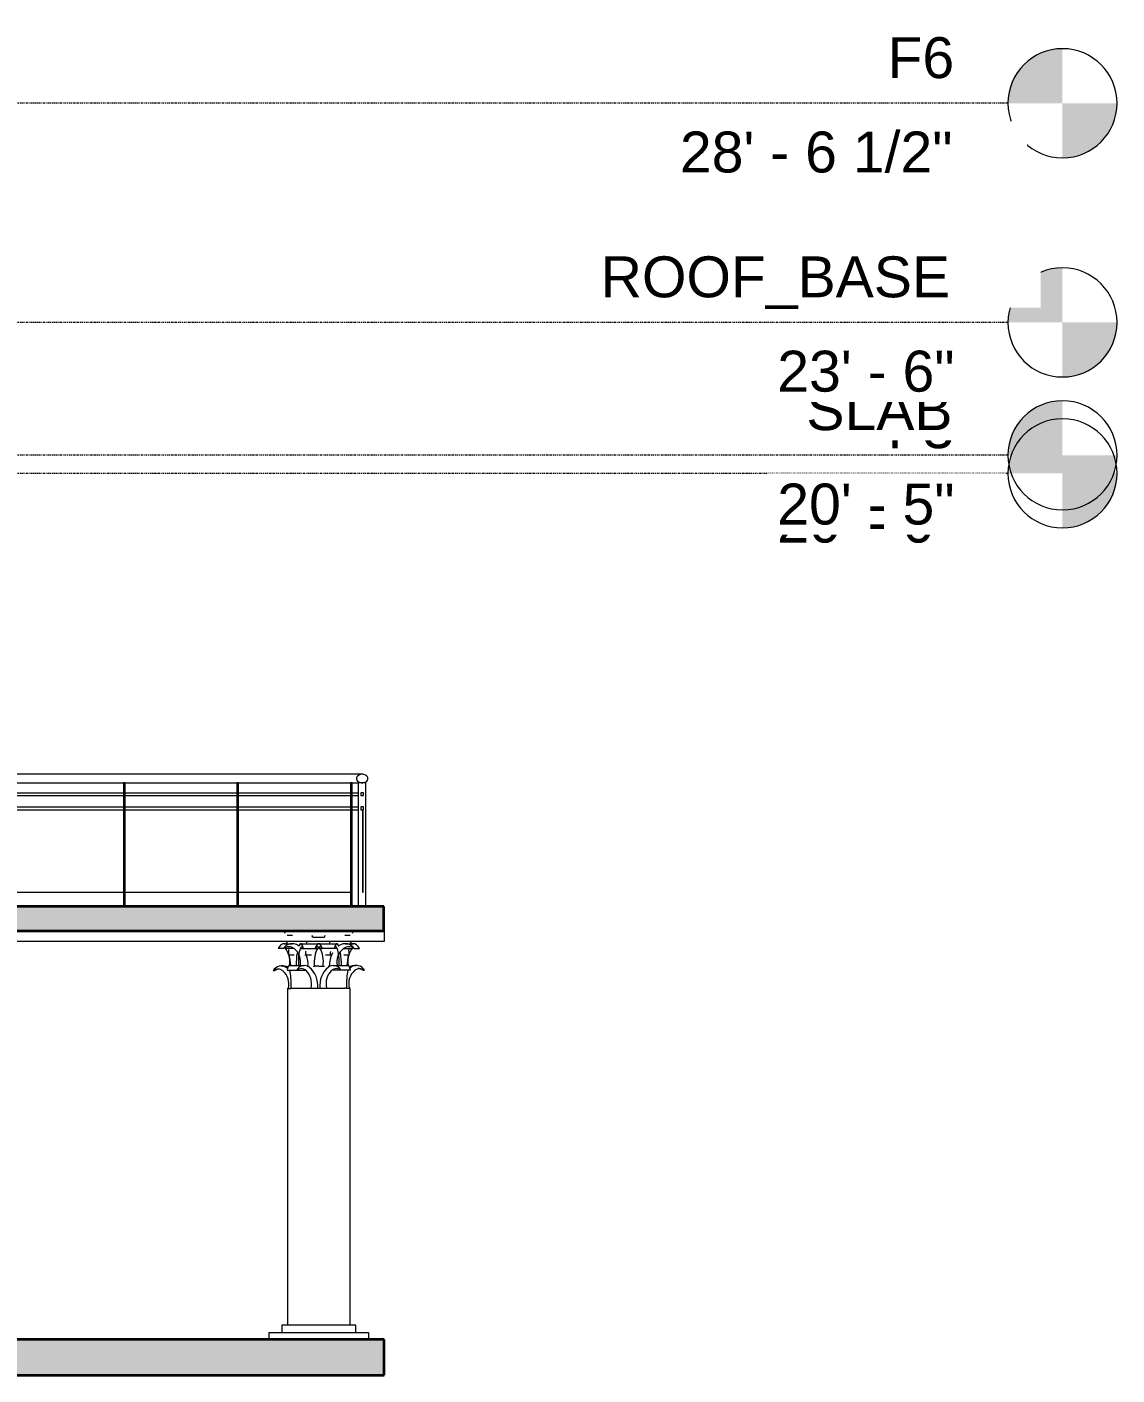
# Model space of a CAD drawing. Header units: inches. Extents: x -239 to 648, y -40 to 364.
# Drawn here: x 346.3 to 648.4, y -9.9 to 363.7 of the extents above; entities that cross this region are included whole.
import ezdxf

# ---------------------------------------------------------------- set-up
doc = ezdxf.new("R2010")
doc.units = ezdxf.units.IN
doc.header["$MEASUREMENT"] = 0
doc.linetypes.add('Centre', pattern=[1.181102, 0.472441, -0.23622, 0.23622, -0.23622])
for name, color, linetype, lineweight in [('A-COLS', 52, 'Continuous', 9), ('A-FLOR', 192, 'Continuous', 9), ('A-FLOR-HRAL', 11, 'Continuous', 9), ('A-FLOR-LEVL', 51, 'Continuous', 9), ('A-FLOR-PATT', 8, 'Continuous', 9)]:
    doc.layers.add(name, color=color, linetype=linetype, lineweight=lineweight)
doc.styles.add('Arial', font='arial.ttf', dxfattribs={"height": 11.338583})

# ---------------------------------------------------------------- blocks, each defined once
blk = doc.blocks.new('Corinthium Column - 700 x 700-552406-Section 1')
at = {"layer": 'A-COLS'}
for p, q in [((417.34, 108.34), (415.94, 108.34)), ((420.34, 108.34), (417.93, 108.34)), ((418.5, 109.65), (418.47, 109.79)), ((422.06, 108.34), (422.92, 108.34)), ((422.93, 108.34), (426.16, 108.34)), ((425.5, 111.47), (428.74, 111.47)), ((426.17, 108.34), (426.62, 108.34)), ((427.17, 108.34), (426.8, 108.34)), ((427.21, 108.34), (427.58, 108.34)), ((428.21, 108.34), (427.76, 108.34)), ((431.45, 108.34), (428.22, 108.34)), ((432.32, 108.34), (431.46, 108.34)), ((434.04, 108.34), (436.45, 108.34)), ((435.91, 109.79), (435.88, 109.66)), ((437.04, 108.34), (438.44, 108.34)), ((418.79, 106.54), (420.36, 106.54)), ((418.89, 107.37), (418.86, 107.53)), ((423.31, 106.54), (423.58, 106.54)), ((423.58, 106.54), (425.19, 106.54)), ((429.09, 106.54), (429.16, 106.54)), ((429.17, 106.54), (430.44, 106.54)), ((430.44, 106.54), (430.74, 106.54)), ((434.16, 106.54), (435.59, 106.54)), ((435.52, 107.53), (435.5, 107.37)), ((414.86, 102.18), (414.5, 102.18)), ((418.43, 102.29), (421.07, 102.29)), ((419.08, 103.62), (418.99, 103.62)), ((421.08, 102.29), (423.62, 102.29)), ((424.09, 103.41), (424.17, 103.41)), ((424.17, 103.41), (424.54, 103.41)), ((425.62, 103.41), (425.99, 103.41)), ((427.21, 103.41), (425.99, 103.41)), ((427.17, 103.41), (428.39, 103.41)), ((428.39, 103.41), (428.76, 103.41)), ((430.21, 103.41), (429.84, 103.41)), ((430.21, 103.41), (430.29, 103.41)), ((433.3, 102.29), (430.76, 102.29)), ((435.95, 102.29), (433.31, 102.29)), ((435.39, 103.62), (435.3, 103.62)), ((439.52, 102.29), (439.88, 102.29)), ((418.53, 97.36), (418.53, 3.94)), ((418.53, 97.36), (418.78, 97.36)), ((418.79, 97.25), (419.49, 97.25)), ((419.49, 97.36), (419.94, 97.36)), ((419.88, 97.36), (424.95, 97.36)), ((424.97, 97.36), (425.07, 97.36)), ((425.07, 97.36), (425.14, 97.36)), ((425.17, 97.36), (427.19, 97.36)), ((427.19, 97.36), (429.26, 97.36)), ((429.24, 97.36), (429.31, 97.36)), ((429.41, 97.36), (429.31, 97.36)), ((429.43, 97.36), (434.5, 97.36)), ((434.89, 97.36), (434.44, 97.36)), ((434.89, 97.36), (435.59, 97.36)), ((435.63, 97.36), (435.85, 97.36)), ((435.85, 3.94), (435.85, 97.36)), ((416.95, 3.94), (416.95, 1.97)), ((427.19, 3.94), (416.95, 3.94)), ((437.43, 3.94), (427.19, 3.94)), ((437.43, 1.97), (437.43, 3.94)), ((413.41, 1.97), (440.97, 1.97)), ((413.41, 0), (413.41, 1.97)), ((440.97, 1.97), (440.97, 0))]:
    blk.add_line(p, q, dxfattribs=at)
at = {"layer": 'A-COLS', "flags": 128}
for points in [[(417.59, 109.66), (417.79, 109.66), (417.98, 109.66), (418.16, 109.66), (418.33, 109.66), (418.5, 109.66), (418.65, 109.66), (418.8, 109.66), (418.94, 109.66), (419.07, 109.66), (419.19, 109.66), (419.3, 109.66), (419.4, 109.66), (419.49, 109.66), (419.57, 109.66), (419.64, 109.66), (419.7, 109.66), (419.75, 109.66), (419.78, 109.66), (419.81, 109.66), (419.83, 109.66)], [(418.46, 109.66), (418.29, 109.66), (418.11, 109.66), (417.93, 109.66), (417.74, 109.66), (417.59, 109.66)], [(419.94, 111.92), (419.69, 111.92), (419.44, 111.92), (419.17, 111.92), (418.89, 111.92), (418.59, 111.92), (418.43, 111.92)], [(422.21, 109.66), (422.46, 109.66), (422.72, 109.66), (422.99, 109.66), (423.25, 109.66), (423.52, 109.66), (423.79, 109.66), (424.05, 109.66), (424.32, 109.66), (424.59, 109.66), (424.86, 109.66), (425.12, 109.66), (425.39, 109.66), (425.65, 109.66), (425.91, 109.66), (426.17, 109.66), (426.42, 109.66), (426.67, 109.66), (426.92, 109.66), (427.16, 109.66), (427.34, 109.66)], [(427.04, 109.66), (427.28, 109.66), (427.52, 109.66), (427.77, 109.66), (428.02, 109.66), (428.28, 109.66), (428.53, 109.66), (428.8, 109.66), (429.06, 109.66), (429.32, 109.66), (429.59, 109.66), (429.86, 109.66), (430.12, 109.66), (430.39, 109.66), (430.66, 109.66), (430.93, 109.66), (431.19, 109.66), (431.46, 109.66), (431.72, 109.66), (431.98, 109.66), (432.17, 109.66)], [(435.93, 111.92), (435.71, 111.92), (435.42, 111.92), (435.14, 111.92), (434.88, 111.92), (434.62, 111.92), (434.44, 111.92)], [(434.55, 109.66), (434.57, 109.66), (434.6, 109.66), (434.65, 109.66), (434.7, 109.66), (434.76, 109.66), (434.83, 109.66), (434.91, 109.66), (435.01, 109.66), (435.11, 109.66), (435.22, 109.66), (435.34, 109.66), (435.48, 109.66), (435.62, 109.66), (435.77, 109.66), (435.92, 109.66), (436.09, 109.66), (436.27, 109.66), (436.45, 109.66), (436.64, 109.66), (436.79, 109.66)], [(436.79, 109.66), (436.59, 109.66), (436.4, 109.66), (436.22, 109.66), (436.05, 109.66), (435.88, 109.66)], [(419.41, 103.61), (419.23, 105.15), (419.02, 106.54)], [(435.37, 106.54), (435.15, 105.14), (434.97, 103.61)], [(416.32, 102.65), (416.26, 102.65), (416.16, 102.64), (416.05, 102.63), (415.95, 102.62), (415.84, 102.6), (415.74, 102.57), (415.64, 102.55), (415.54, 102.52), (415.44, 102.48), (415.34, 102.44), (415.25, 102.4), (415.15, 102.35), (415.06, 102.3), (414.97, 102.25), (414.88, 102.19), (414.86, 102.18)], [(417.35, 103.5), (417.35, 103.5), (417.33, 103.5), (417.3, 103.5), (417.27, 103.5), (417.22, 103.5), (417.16, 103.5), (417.09, 103.5), (417.01, 103.5), (416.92, 103.5), (416.82, 103.5), (416.77, 103.5)], [(416.9, 103.5), (416.99, 103.5), (417.07, 103.5), (417.15, 103.5), (417.21, 103.5), (417.26, 103.5), (417.3, 103.5), (417.33, 103.5), (417.34, 103.5), (417.35, 103.5), (417.35, 103.5)], [(417.35, 103.5), (417.47, 103.5), (417.59, 103.49), (417.71, 103.48), (417.83, 103.46), (417.95, 103.44), (418.07, 103.41), (418.18, 103.38), (418.3, 103.35), (418.41, 103.31), (418.52, 103.26), (418.63, 103.21)], [(418.99, 103.62), (419.25, 103.62), (419.51, 103.62), (419.76, 103.62), (420.01, 103.62), (420.26, 103.62), (420.5, 103.62), (420.74, 103.62), (420.97, 103.62), (421.2, 103.62), (421.42, 103.62), (421.63, 103.62), (421.84, 103.62), (422.04, 103.62), (422.23, 103.62), (422.41, 103.62), (422.59, 103.62), (422.76, 103.62), (422.92, 103.62), (423.07, 103.62), (423.18, 103.62)], [(431.2, 103.62), (431.34, 103.62), (431.5, 103.62), (431.66, 103.62), (431.83, 103.62), (432.01, 103.62), (432.2, 103.62), (432.39, 103.62), (432.59, 103.62), (432.8, 103.62), (433.02, 103.62), (433.24, 103.62), (433.47, 103.62), (433.7, 103.62), (433.94, 103.62), (434.18, 103.62), (434.43, 103.62), (434.68, 103.62), (434.93, 103.62), (435.19, 103.62), (435.39, 103.62)], [(435.69, 103.3), (435.77, 103.34), (435.88, 103.39), (435.99, 103.43), (436.1, 103.47), (436.22, 103.51), (436.34, 103.54), (436.45, 103.56), (436.57, 103.58), (436.69, 103.6), (436.81, 103.61), (436.93, 103.61), (437.03, 103.62)], [(437.61, 103.62), (437.51, 103.62), (437.41, 103.62), (437.33, 103.62), (437.25, 103.62), (437.19, 103.62), (437.14, 103.62), (437.09, 103.62), (437.06, 103.62), (437.04, 103.62), (437.03, 103.62), (437.03, 103.62)], [(437.03, 103.62), (437.03, 103.62), (437.05, 103.62), (437.08, 103.62), (437.11, 103.62), (437.16, 103.62), (437.22, 103.62), (437.29, 103.62), (437.37, 103.62), (437.46, 103.62), (437.48, 103.62)], [(439.52, 102.29), (439.43, 102.35), (439.34, 102.41), (439.25, 102.46), (439.15, 102.51), (439.06, 102.55), (438.96, 102.59), (438.86, 102.62), (438.76, 102.66), (438.66, 102.68), (438.56, 102.71), (438.46, 102.73), (438.35, 102.74), (438.25, 102.75), (438.14, 102.76), (438.04, 102.77), (438.01, 102.77)]]:
    blk.add_lwpolyline(points, dxfattribs=at)
at = {"layer": 'A-COLS'}
for centre, major_axis, ratio, start_param, end_param in [((418.99, 114.29), (0, 2.15), 0.839116, 2.06263, 2.460684), ((435.39, 114.29), (0, 2.15), 0.839116, 3.822501, 4.220555), ((417.59, 106.66), (0, 3), 0.664972, 6.213658, 7.260856), ((417.59, 106.66), (0, 3), 0.664972, 6.213658, 6.475458), ((419.83, 106.66), (0, 3), 0.998587, 5.69006, 7.260856), ((418.84, 106.19), (0, 2.62), 0.998587, 5.674223, 6.892148), ((416.93, 106.19), (0, 2.62), 0.664972, 5.674223, 5.827735), ((415.97, 104.57), (0, 4.79), 0.664972, 5.179659, 5.619438), ((414.54, 107.7), (0, 4.79), 0.912698, 5.133964, 5.284433), ((417.39, 104.57), (0, 4.79), 0.998587, 4.510876, 5.619438), ((422.92, 104.57), (0, 4.79), 0.291605, 0.663748, 1.772309), ((418.07, 104.05), (0, 6.15), 0.998587, 5.654124, 5.69006), ((422.72, 104.05), (0, 6.15), 0.291605, 0.593126, 0.629061), ((422.21, 106.66), (0, 3), 0.291605, 5.305515, 6.876311), ((422.49, 106.19), (0, 2.62), 0.291605, 5.674223, 6.892148), ((425.48, 107.7), (0, 4.79), 0.408635, 0.998753, 1.147827), ((424.48, 109.79), (0, 3), 0.408635, 5.305515, 5.524274), ((424.88, 109.32), (0, 2.62), 0.408635, 5.674223, 5.8616), ((428.2, 104.57), (0, 4.79), 0.474393, 0.663748, 1.81462), ((427.34, 106.66), (0, 3), 0.474393, 6.213658, 7.260856), ((426.87, 106.19), (0, 2.62), 0.474393, 5.674223, 6.892148), ((427.51, 106.19), (0, 2.62), 0.474393, 5.674223, 6.892148), ((427.04, 106.66), (0, 3), 0.474393, 5.305515, 6.352712), ((426.18, 104.57), (0, 4.79), 0.474393, 4.468565, 5.619438), ((429.64, 109.79), (0, 3), 0.360888, 0.793227, 0.977671), ((429.28, 109.32), (0, 2.62), 0.360888, 0.464474, 0.608962), ((428.76, 107.7), (0, 4.79), 0.360888, 5.135358, 5.284433), ((432.17, 106.66), (0, 3), 0.291605, 5.69006, 7.260856), ((431.89, 106.19), (0, 2.62), 0.291605, 5.674223, 6.892148), ((436.99, 104.57), (0, 4.79), 0.998587, 0.663748, 1.773037), ((431.46, 104.57), (0, 4.79), 0.291605, 4.510876, 5.619438), ((431.66, 104.05), (0, 6.15), 0.291605, 5.654124, 5.69006), ((436.31, 104.05), (0, 6.15), 0.998587, 0.593126, 0.629061), ((434.55, 106.66), (0, 3), 0.998587, 5.305515, 6.876311), ((435.54, 106.19), (0, 2.62), 0.998587, 5.674223, 6.892148), ((438.41, 104.57), (0, 4.79), 0.664972, 0.663748, 1.103526), ((439.84, 107.7), (0, 4.79), 0.912698, 0.998753, 1.147827), ((437.45, 106.19), (0, 2.62), 0.664972, 0.455451, 0.608962), ((436.79, 106.66), (0, 3), 0.664972, 5.305515, 6.352712), ((436.79, 106.66), (0, 3), 0.664972, 6.090913, 6.352712), ((414.54, 107.7), (0, 4.79), 0.912698, 4.468565, 4.793173), ((415.97, 104.57), (0, 4.79), 0.664972, 4.510552, 5.137454), ((422.72, 104.05), (0, 6.15), 0.291605, 1.048246, 1.643104), ((425.48, 107.7), (0, 4.79), 0.408635, 1.584445, 1.81462), ((418.07, 104.05), (0, 6.15), 0.998587, 4.607383, 5.131066), ((436.31, 104.05), (0, 6.15), 0.998587, 1.048246, 1.675802), ((428.76, 107.7), (0, 4.79), 0.360888, 4.468565, 4.668556), ((431.66, 104.05), (0, 6.15), 0.291605, 4.640082, 5.23494), ((438.41, 104.57), (0, 4.79), 0.664972, 1.145731, 1.772638), ((439.84, 107.7), (0, 4.79), 0.912698, 1.490012, 1.81462), ((416.77, 100.5), (0, 3), 0.912698, 5.69006, 7.260856), ((415.87, 100.02), (0, 2.62), 0.912698, 5.674223, 6.892148), ((416.9, 100.5), (0, 3), 0.932609, 6.217133, 6.392476), ((414.54, 98.4), (0, 4.79), 0.912698, 4.468565, 5.619438), ((415.16, 97.89), (0, 6.15), 0.912698, 5.636338, 5.69006), ((418.99, 100.62), (0, 3), 0.225732, 6.213658, 7.260856), ((418.99, 100.62), (0, 3), 0.225732, 6.213658, 6.475458), ((415.16, 97.89), (0, 6.15), 0.912698, 5.496546, 5.514728), ((418.44, 98.52), (0, 4.79), 0.225732, 4.468565, 5.619438), ((423.18, 100.62), (0, 3), 0.850993, 5.69006, 7.260856), ((422.34, 100.14), (0, 2.62), 0.850993, 5.674223, 6.892148), ((421.11, 98.52), (0, 4.79), 0.850993, 4.468565, 5.619438), ((421.68, 98.01), (0, 6.15), 0.850993, 4.607383, 5.69006), ((432.7, 98.01), (0, 6.15), 0.850993, 0.593126, 1.675802), ((433.27, 98.52), (0, 4.79), 0.850993, 0.663748, 1.81462), ((431.2, 100.62), (0, 3), 0.850993, 5.305515, 6.876311), ((432.04, 100.14), (0, 2.62), 0.850993, 5.674223, 6.892148), ((435.94, 98.52), (0, 4.79), 0.225732, 0.663748, 1.81462), ((439.84, 98.52), (0, 4.79), 0.912698, 0.663748, 1.81462), ((435.39, 100.62), (0, 3), 0.225732, 5.305515, 6.352712), ((435.39, 100.62), (0, 3), 0.225732, 6.090913, 6.352712), ((439.22, 98.01), (0, 6.15), 0.912698, 0.593126, 0.651433), ((437.61, 100.62), (0, 3), 0.912698, 5.305515, 6.876311), ((438.51, 100.14), (0, 2.62), 0.912698, 5.674223, 6.892148), ((437.48, 100.62), (0, 3), 0.932609, 6.173895, 6.335594)]:
    blk.add_ellipse(centre, major_axis=major_axis, ratio=ratio, start_param=start_param, end_param=end_param, dxfattribs=at)
blk = doc.blocks.new('Railing - 800mm-482877-Section 1')
at = {"layer": 'A-FLOR-HRAL', "lineweight": 18}
for p, q in [((439.26, 146.77), (439.26, 123.94)), ((439.45, 146.77), (439.26, 146.77)), ((439.45, 123.94), (439.45, 146.77)), ((439.26, 123.94), (439.45, 123.94))]:
    blk.add_line(p, q, dxfattribs=at)
blk = doc.blocks.new('Railing - 50 x 12mm-V10-Section 1')
at = {"layer": 'A-FLOR-HRAL'}
for p, q in [((438.21, 120), (438.21, 154.25)), ((440.17, 154.25), (438.21, 154.25)), ((440.17, 154.25), (440.17, 120))]:
    blk.add_line(p, q, dxfattribs=at)
blk = doc.blocks.new('Railing - 50 x 12mm-V11-Section 1')
at = {"layer": 'A-FLOR-HRAL'}
for p, q in [((436.48, 154.25), (436.01, 154.25)), ((436.01, 154.25), (436.01, 120)), ((436.48, 120), (436.48, 154.25))]:
    blk.add_line(p, q, dxfattribs=at)
blk = doc.blocks.new('Railing - 800mm-V12-Section 1')
at = {"layer": 'A-FLOR-HRAL'}
blk.add_line((404.98, 123.94), (436.01, 123.94), dxfattribs=at)
blk = doc.blocks.new('Railing - Railing-591230-Section 1')
at = {"layer": 'A-FLOR-HRAL'}
for p, q in [((439.21, 156.61), (277.19, 156.61)), ((277.19, 154.25), (438.21, 154.25)), ((277.19, 151.5), (278.52, 151.5)), ((277.19, 150.71), (278.52, 150.71)), ((279, 151.5), (310.02, 151.5)), ((279, 150.71), (310.02, 150.71)), ((310.49, 151.5), (341.52, 151.5)), ((310.49, 150.71), (341.52, 150.71)), ((341.99, 151.5), (373.01, 151.5)), ((341.99, 150.71), (373.01, 150.71)), ((373.49, 151.5), (404.51, 151.5)), ((373.49, 150.71), (404.51, 150.71)), ((404.98, 151.5), (436.01, 151.5)), ((404.98, 150.71), (436.01, 150.71)), ((436.48, 151.5), (438.21, 151.5)), ((436.48, 150.71), (438.21, 150.71)), ((277.19, 147.56), (278.52, 147.56)), ((277.19, 146.77), (278.52, 146.77)), ((279, 147.56), (310.02, 147.56)), ((279, 146.77), (310.02, 146.77)), ((310.49, 147.56), (341.52, 147.56)), ((310.49, 146.77), (341.52, 146.77)), ((341.99, 147.56), (373.01, 147.56)), ((341.99, 146.77), (373.01, 146.77)), ((373.49, 147.56), (404.51, 147.56)), ((373.49, 146.77), (404.51, 146.77)), ((404.98, 147.56), (436.01, 147.56)), ((404.98, 146.77), (436.01, 146.77)), ((436.48, 147.56), (438.21, 147.56)), ((436.48, 146.77), (438.21, 146.77))]:
    blk.add_line(p, q, dxfattribs=at)
at = {"layer": 'A-FLOR-HRAL', "lineweight": 18}
for p, q in [((439.58, 151.5), (438.8, 151.5)), ((438.8, 151.5), (438.8, 150.71)), ((438.8, 150.71), (439.58, 150.71)), ((439.58, 150.71), (439.58, 151.5)), ((439.58, 147.56), (438.8, 147.56)), ((438.8, 147.56), (438.8, 146.77)), ((438.8, 146.77), (439.58, 146.77)), ((439.58, 146.77), (439.58, 147.56))]:
    blk.add_line(p, q, dxfattribs=at)
at = {"layer": 'A-FLOR-HRAL', "lineweight": 18, "flags": 128}
for points in [[(440.79, 155.43), (440.75, 155.68), (440.65, 155.91), (440.49, 156.13), (440.27, 156.31), (440, 156.46), (439.7, 156.56), (439.38, 156.61), (439.05, 156.61), (438.73, 156.56), (438.43, 156.46), (438.16, 156.31), (437.94, 156.13), (437.78, 155.91), (437.67, 155.68), (437.64, 155.43)], [(437.64, 155.43), (437.67, 155.19), (437.78, 154.95), (437.94, 154.74), (438.16, 154.56), (438.43, 154.41), (438.73, 154.31), (439.05, 154.26), (439.38, 154.26), (439.7, 154.31), (440, 154.41), (440.27, 154.56), (440.49, 154.74), (440.65, 154.95), (440.75, 155.19), (440.79, 155.43)]]:
    blk.add_lwpolyline(points, dxfattribs=at)
at = {"layer": 'A-FLOR-HRAL'}
for points in [[(439.38, 156.61), (439.32, 156.61), (439.21, 156.62), (439.1, 156.61), (439.05, 156.61)], [(439.05, 154.26), (439.1, 154.25), (439.21, 154.25), (439.32, 154.25), (439.38, 154.26)]]:
    blk.add_open_spline(points, degree=3, dxfattribs=at)
for name, p in [('Railing - 50 x 12mm-V11-Section 1', (-157.48, 0)), ('Railing - 50 x 12mm-V11-Section 1', (-125.98, 0)), ('Railing - 50 x 12mm-V11-Section 1', (-94.49, 0)), ('Railing - 50 x 12mm-V11-Section 1', (-62.99, 0)), ('Railing - 50 x 12mm-V11-Section 1', (-31.5, 0)), ('Railing - 50 x 12mm-V11-Section 1', (0, 0)), ('Railing - 50 x 12mm-V10-Section 1', (0, 0)), ('Railing - 800mm-482877-Section 1', (0, 0)), ('Railing - 800mm-V12-Section 1', (-125.98, 0)), ('Railing - 800mm-V12-Section 1', (-94.49, 0)), ('Railing - 800mm-V12-Section 1', (-62.99, 0)), ('Railing - 800mm-V12-Section 1', (-31.5, 0)), ('Railing - 800mm-V12-Section 1', (0, 0))]:
    blk.add_blockref(name, p)
blk = doc.blocks.new('Top Rail Type - Top Rail_Internal_-591401-Section 1')
at = {"layer": 'A-FLOR-HRAL'}
for p, q in [((439.21, 156.61), (277.19, 156.61)), ((277.19, 154.25), (438.21, 154.25))]:
    blk.add_line(p, q, dxfattribs=at)
at = {"layer": 'A-FLOR-HRAL', "flags": 128}
for points in [[(440.79, 155.43), (440.75, 155.68), (440.65, 155.91), (440.49, 156.13), (440.27, 156.31), (440, 156.46), (439.7, 156.56), (439.38, 156.61), (439.05, 156.61), (438.73, 156.56), (438.43, 156.46), (438.16, 156.31), (437.94, 156.13), (437.78, 155.91), (437.67, 155.68), (437.64, 155.43)], [(437.64, 155.43), (437.67, 155.19), (437.78, 154.95), (437.94, 154.74), (438.16, 154.56), (438.43, 154.41), (438.73, 154.31), (439.05, 154.26), (439.38, 154.26), (439.7, 154.31), (440, 154.41), (440.27, 154.56), (440.49, 154.74), (440.65, 154.95), (440.75, 155.19), (440.79, 155.43)]]:
    blk.add_lwpolyline(points, dxfattribs=at)
at = {"layer": 'A-FLOR-HRAL'}
for points in [[(439.38, 156.61), (439.32, 156.61), (439.21, 156.62), (439.1, 156.61), (439.05, 156.61)], [(439.05, 154.26), (439.1, 154.25), (439.21, 154.25), (439.32, 154.25), (439.38, 154.26)]]:
    blk.add_open_spline(points, degree=3, dxfattribs=at)
blk = doc.blocks.new('Level - Standard-24867-Section 1')
at = {"layer": 'A-FLOR-LEVL'}
h = blk.add_hatch(color=256, dxfattribs=at)
edge = h.paths.add_edge_path()
edge.add_line((-115.12, 0), (-100, 0))
edge.add_arc((-115.12, 0), 15.12, 0, 90)
edge.add_line((-115.12, 15.12), (-115.12, 0))
h = blk.add_hatch(color=256, dxfattribs=at)
edge = h.paths.add_edge_path()
edge.add_line((-115.12, -15.12), (-115.12, 0))
edge.add_line((-115.12, 0), (-130.24, 0))
edge.add_arc((-115.12, 0), 15.12, 180, 270)
blk.add_circle((-115.12, 0), 15.12, dxfattribs=at)

msp = doc.modelspace()

# ---------------------------------------------------------------- hatches: boundary and pattern name
at = {"layer": 'A-FLOR-PATT'}
for points in [[(415.18, 113.27), (445.19, 113.27), (445.19, 120), (277.19, 120), (277.19, 113.27), (412.58, 113.27)], [(445.29, -9.86), (445.29, 0), (271.09, 0), (271.09, -9.86), (438.52, -9.86)]]:
    msp.add_hatch(color=256, dxfattribs=at).paths.add_polyline_path(points)

# ---------------------------------------------------------------- linework, layer by layer
at = {"layer": 'A-FLOR', "lineweight": 35}
for p, q in [((445.19, 120), (277.19, 120)), ((445.19, 113.27), (445.19, 120)), ((277.19, 113.27), (445.19, 113.27)), ((445.29, 0), (-77.2, 0)), ((445.29, -9.86), (445.29, 0)), ((271.09, -9.86), (445.29, -9.86))]:
    msp.add_line(p, q, dxfattribs=at)
at = {"layer": 'A-FLOR'}
for p, q in [((445.19, 120), (445.29, 120)), ((445.29, 120), (445.29, 110.27)), ((445.29, 110.27), (277.19, 110.27))]:
    msp.add_line(p, q, dxfattribs=at)
at = {"layer": 'A-FLOR-LEVL', "linetype": 'Centre'}
for p, q in [((618.2, 342.55), (-239.19, 342.55)), ((618.2, 281.82), (-239.19, 281.82)), ((618.2, 240), (-100, 240))]:
    msp.add_line(p, q, dxfattribs=at)

# ---------------------------------------------------------------- block references
at = {"layer": 'A-COLS'}
msp.add_blockref('Corinthium Column - 700 x 700-552406-Section 1', (0, 0), dxfattribs=at)
at = {"layer": 'A-FLOR-HRAL'}
for name in ['Railing - Railing-591230-Section 1', 'Top Rail Type - Top Rail_Internal_-591401-Section 1']:
    msp.add_blockref(name, (0, 0), dxfattribs=at)
at = {"layer": 'A-FLOR-LEVL', "extrusion": (0, 0, -1)}
for p in [(-518.2, 342.55), (-518.2, 281.82), (-518.2, 240)]:
    msp.add_blockref('Level - Standard-24867-Section 1', p, dxfattribs=at)

# ---------------------------------------------------------------- texts
at = {"layer": 'A-FLOR-LEVL', "char_height": 11.339, "width": 22.725, "attachment_point": 1, "style": 'Arial', "bg_fill": 3, "box_fill_scale": 1.25, "bg_fill_color": 256, "bg_fill_true_color": 13158600, "bg_fill_transparency": 0}
for s, insert in [('F6', (584.82, 360.86)), ('F3', (584.82, 258.31))]:
    msp.add_mtext(s, dxfattribs=dict(at, insert=insert))

# ---------------------------------------------------------------- next in the draw order: linework, layer by layer
at = {"layer": 'A-FLOR-LEVL', "linetype": 'Centre'}
msp.add_line((618.2, 245), (-100, 245), dxfattribs=at)

# ---------------------------------------------------------------- next in the draw order: texts
at = {"layer": 'A-FLOR-LEVL', "attachment_point": 1, "style": 'Arial', "bg_fill": 3, "box_fill_scale": 1.25, "bg_fill_color": 256, "bg_fill_true_color": 13158600, "bg_fill_transparency": 0}
for s, insert, char_height, width in [('28\' - 6 1/2"', (527.28, 334.71), 11.3386, 93.324), ('ROOF_BASE', (505.33, 300.12), 11.339, 119.079), ('SLAB', (562.33, 263.31), 11.339, 49.995), ('20\' - 0"', (554.27, 232.16), 11.339, 60.6)]:
    msp.add_mtext(s, dxfattribs=dict(at, insert=insert, char_height=char_height, width=width))

# ---------------------------------------------------------------- next in the draw order: block references
at = {"layer": 'A-FLOR-LEVL', "extrusion": (0, 0, -1)}
msp.add_blockref('Level - Standard-24867-Section 1', (-518.2, 245), dxfattribs=at)

# ---------------------------------------------------------------- next in the draw order: texts
at = {"layer": 'A-FLOR-LEVL', "char_height": 11.339, "width": 60.6, "attachment_point": 1, "style": 'Arial', "bg_fill": 3, "box_fill_scale": 1.25, "bg_fill_color": 256, "bg_fill_true_color": 13158600, "bg_fill_transparency": 0}
for s, insert in [('23\' - 6"', (554.27, 273.98)), ('20\' - 5"', (554.27, 237.16))]:
    msp.add_mtext(s, dxfattribs=dict(at, insert=insert))

doc.saveas('drawing.dxf')
